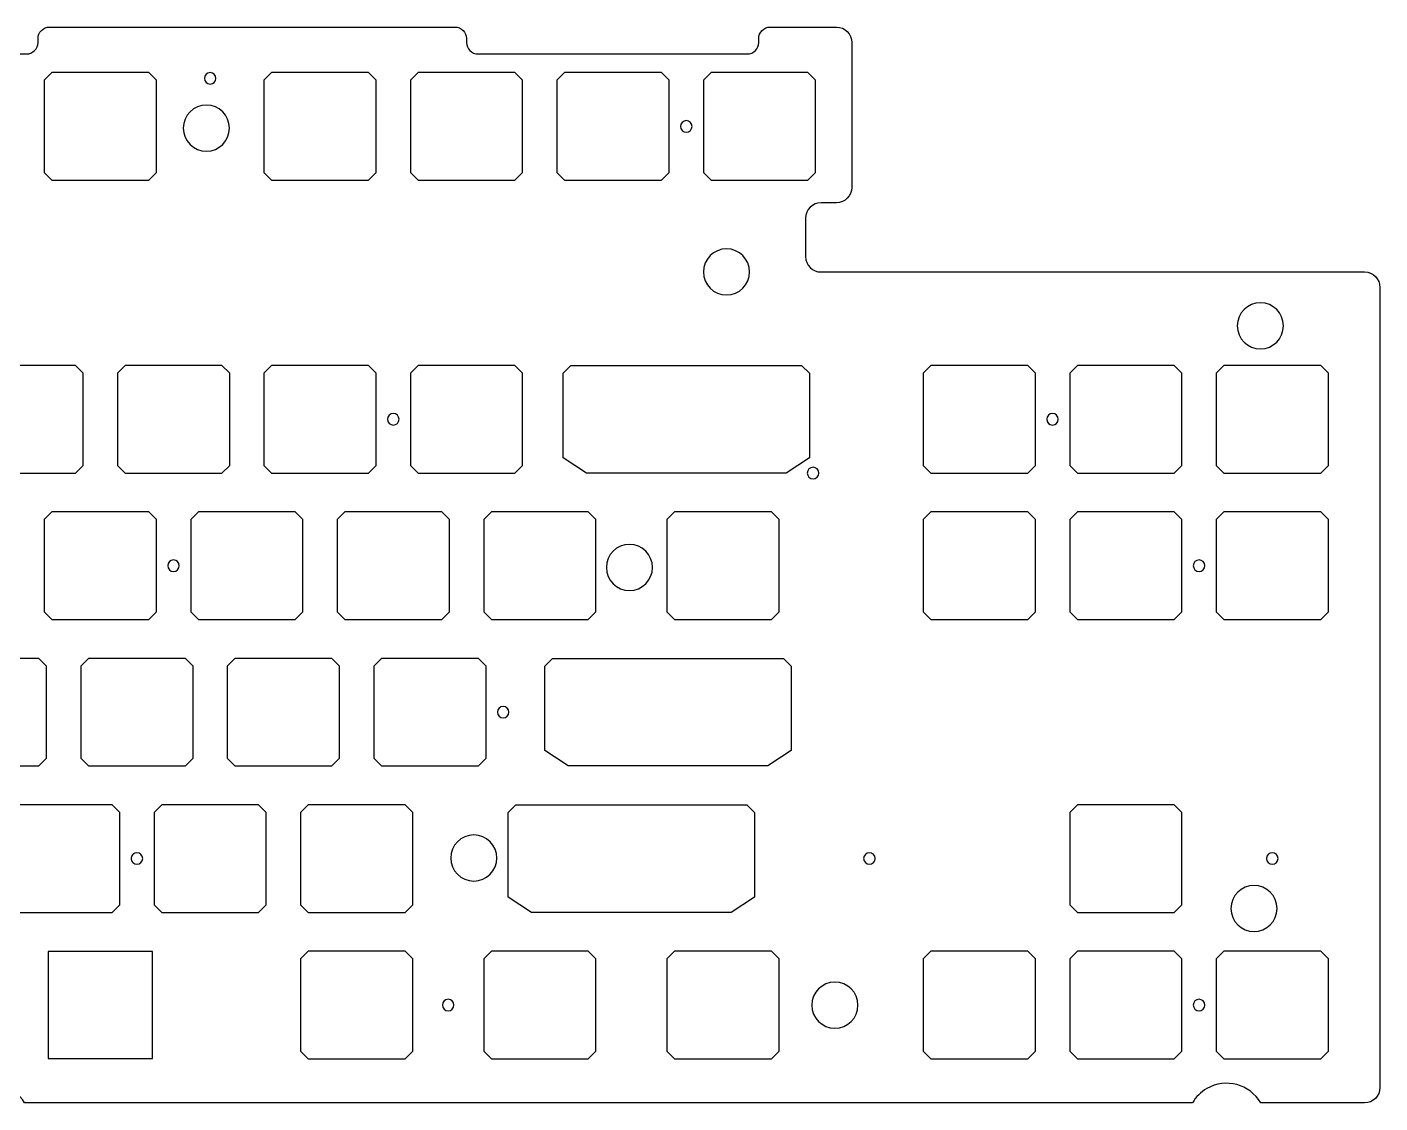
# Model space of a CAD drawing. Header units: millimetres. Extents: x -32 to 329, y -175 to -35.
# Drawn here: x 153.2 to 329.1, y -175 to -35.1 of the extents above; entities that cross this region are included whole.
import ezdxf

# ---------------------------------------------------------------- set-up
doc = ezdxf.new("R2010")
doc.units = ezdxf.units.MM
doc.header["$MEASUREMENT"] = 0
doc.layers.add('Layer 1', color=7, linetype='Continuous', lineweight=0)

# ---------------------------------------------------------------- blocks, each defined once
blk = doc.blocks.new('Block_1')
at = {"layer": 'Layer 1', "color": 7, "lineweight": 25}
blk.add_lwpolyline([(246.73, -136.24), (247.73, -137.24), (247.73, -148.24), (244.73, -150.24), (218.73, -150.24), (215.73, -148.24), (215.73, -137.24), (216.73, -136.24)], close=True, dxfattribs=at)
blk = doc.blocks.new('Block_2')
at = {"layer": 'Layer 1', "color": 7, "lineweight": 25}
blk.add_lwpolyline([(251.5, -117.19), (252.5, -118.19), (252.5, -129.19), (249.5, -131.19), (223.5, -131.19), (220.5, -129.19), (220.5, -118.19), (221.5, -117.19)], close=True, dxfattribs=at)
blk = doc.blocks.new('Block_3')
at = {"layer": 'Layer 1', "color": 7, "lineweight": 25}
blk.add_lwpolyline([(253.88, -79.09), (254.88, -80.09), (254.88, -91.09), (251.88, -93.09), (225.88, -93.09), (222.88, -91.09), (222.88, -80.09), (223.88, -79.09)], close=True, dxfattribs=at)
blk = doc.blocks.new('Block_0')
at = {"layer": 'Layer 1', "color": 7, "lineweight": 25}
blk.add_lwpolyline([(169.48, -155.34), (155.88, -155.34), (155.88, -169.24), (169.48, -169.24)], close=True, dxfattribs=at)
for points, knots in [([(327.08, -66.93), (327.08, -66.93), (256.4, -66.93), (256.4, -66.93), (255.3, -66.93), (254.4, -66.03), (254.4, -64.93), (254.4, -64.93), (254.4, -59.92), (254.4, -59.92), (254.4, -58.82), (255.3, -57.92), (256.4, -57.92), (256.4, -57.92), (258.4, -57.92), (258.4, -57.92), (259.51, -57.92), (260.4, -57.03), (260.4, -55.93), (260.4, -55.93), (260.4, -37.07), (260.4, -37.07), (260.4, -35.96), (259.51, -35.07), (258.4, -35.07), (258.4, -35.07), (249.8, -35.07), (249.8, -35.07), (248.97, -35.07), (248.3, -35.74), (248.3, -36.57), (248.3, -36.57), (248.3, -37.07), (248.3, -37.07), (248.3, -37.89), (247.63, -38.57), (246.8, -38.57), (246.8, -38.57), (211.8, -38.57), (211.8, -38.57), (210.97, -38.57), (210.3, -37.89), (210.3, -37.07), (210.3, -37.07), (210.3, -36.57), (210.3, -36.57), (210.3, -35.74), (209.63, -35.07), (208.8, -35.07), (208.8, -35.07), (156.08, -35.07), (156.08, -35.07), (155.25, -35.07), (154.58, -35.74), (154.58, -36.57), (154.58, -36.57), (154.58, -37.07), (154.58, -37.07), (154.58, -37.89), (153.9, -38.57), (153.08, -38.57), (153.08, -38.57), (126.08, -38.57), (126.08, -38.57), (125.25, -38.57), (124.58, -37.89), (124.58, -37.07), (124.58, -37.07), (124.58, -36.57), (124.58, -36.57), (124.58, -35.74), (123.9, -35.07), (123.08, -35.07), (123.08, -35.07), (-30.3, -35.07), (-30.3, -35.07), (-31.4, -35.07), (-32.3, -35.96), (-32.3, -37.07), (-32.3, -37.07), (-32.3, -173.02), (-32.3, -173.02), (-32.3, -174.13), (-31.4, -175.02), (-30.3, -175.02), (-30.3, -175.02), (-16.79, -175.02), (-16.79, -175.02), (-16.34, -174.24), (-15.69, -173.6), (-14.91, -173.15), (-12.47, -171.73), (-9.33, -172.57), (-7.92, -175.02), (-7.92, -175.02), (143.95, -175.02), (143.95, -175.02), (144.4, -174.24), (145.05, -173.59), (145.83, -173.15), (148.28, -171.73), (151.41, -172.57), (152.83, -175.02), (152.83, -175.02), (304.7, -175.02), (304.7, -175.02), (305.14, -174.24), (305.79, -173.59), (306.57, -173.15), (309.02, -171.73), (312.16, -172.57), (313.57, -175.02), (313.57, -175.02), (327.08, -175.02), (327.08, -175.02), (328.18, -175.02), (329.08, -174.13), (329.08, -173.02), (329.08, -173.02), (329.08, -68.93), (329.08, -68.93), (329.08, -67.82), (328.18, -66.93), (327.08, -66.93)], [0, 0, 0, 0, 1, 1, 1, 2, 2, 2, 3, 3, 3, 4, 4, 4, 5, 5, 5, 6, 6, 6, 7, 7, 7, 8, 8, 8, 9, 9, 9, 10, 10, 10, 11, 11, 11, 12, 12, 12, 13, 13, 13, 14, 14, 14, 15, 15, 15, 16, 16, 16, 17, 17, 17, 18, 18, 18, 19, 19, 19, 20, 20, 20, 21, 21, 21, 22, 22, 22, 23, 23, 23, 24, 24, 24, 25, 25, 25, 26, 26, 26, 27, 27, 27, 28, 28, 28, 29, 29, 29, 30, 30, 30, 31, 31, 31, 32, 32, 32, 33, 33, 33, 34, 34, 34, 35, 35, 35, 36, 36, 36, 37, 37, 37, 38, 38, 38, 39, 39, 39, 40, 40, 40, 41, 41, 41, 41]), ([(155.38, -41.99), (155.38, -41.99), (156.38, -40.99), (156.38, -40.99), (156.38, -40.99), (168.98, -40.99), (168.98, -40.99), (168.98, -40.99), (169.98, -41.99), (169.98, -41.99), (169.98, -41.99), (169.98, -53.99), (169.98, -53.99), (169.98, -53.99), (168.98, -54.99), (168.98, -54.99), (168.98, -54.99), (156.38, -54.99), (156.38, -54.99), (156.38, -54.99), (155.38, -53.99), (155.38, -53.99), (155.38, -53.99), (155.38, -41.99), (155.38, -41.99)], [0, 0, 0, 0, 1, 1, 1, 2, 2, 2, 3, 3, 3, 4, 4, 4, 5, 5, 5, 6, 6, 6, 7, 7, 7, 8, 8, 8, 8]), ([(176.97, -40.99), (177.38, -40.99), (177.72, -41.33), (177.72, -41.74), (177.72, -42.15), (177.38, -42.49), (176.97, -42.49), (176.55, -42.49), (176.22, -42.15), (176.22, -41.74), (176.22, -41.33), (176.55, -40.99), (176.97, -40.99)], [0, 0, 0, 0, 1, 1, 1, 2, 2, 2, 3, 3, 3, 4, 4, 4, 4]), ([(183.95, -41.99), (183.95, -41.99), (184.95, -40.99), (184.95, -40.99), (184.95, -40.99), (197.55, -40.99), (197.55, -40.99), (197.55, -40.99), (198.55, -41.99), (198.55, -41.99), (198.55, -41.99), (198.55, -53.99), (198.55, -53.99), (198.55, -53.99), (197.55, -54.99), (197.55, -54.99), (197.55, -54.99), (184.95, -54.99), (184.95, -54.99), (184.95, -54.99), (183.95, -53.99), (183.95, -53.99), (183.95, -53.99), (183.95, -41.99), (183.95, -41.99)], [0, 0, 0, 0, 1, 1, 1, 2, 2, 2, 3, 3, 3, 4, 4, 4, 5, 5, 5, 6, 6, 6, 7, 7, 7, 8, 8, 8, 8]), ([(203, -41.99), (203, -41.99), (204, -40.99), (204, -40.99), (204, -40.99), (216.6, -40.99), (216.6, -40.99), (216.6, -40.99), (217.6, -41.99), (217.6, -41.99), (217.6, -41.99), (217.6, -53.99), (217.6, -53.99), (217.6, -53.99), (216.6, -54.99), (216.6, -54.99), (216.6, -54.99), (204, -54.99), (204, -54.99), (204, -54.99), (203, -53.99), (203, -53.99), (203, -53.99), (203, -41.99), (203, -41.99)], [0, 0, 0, 0, 1, 1, 1, 2, 2, 2, 3, 3, 3, 4, 4, 4, 5, 5, 5, 6, 6, 6, 7, 7, 7, 8, 8, 8, 8]), ([(222.05, -41.99), (222.05, -41.99), (223.05, -40.99), (223.05, -40.99), (223.05, -40.99), (235.65, -40.99), (235.65, -40.99), (235.65, -40.99), (236.65, -41.99), (236.65, -41.99), (236.65, -41.99), (236.65, -53.99), (236.65, -53.99), (236.65, -53.99), (235.65, -54.99), (235.65, -54.99), (235.65, -54.99), (223.05, -54.99), (223.05, -54.99), (223.05, -54.99), (222.05, -53.99), (222.05, -53.99), (222.05, -53.99), (222.05, -41.99), (222.05, -41.99)], [0, 0, 0, 0, 1, 1, 1, 2, 2, 2, 3, 3, 3, 4, 4, 4, 5, 5, 5, 6, 6, 6, 7, 7, 7, 8, 8, 8, 8]), ([(241.1, -41.99), (241.1, -41.99), (242.1, -40.99), (242.1, -40.99), (242.1, -40.99), (254.7, -40.99), (254.7, -40.99), (254.7, -40.99), (255.7, -41.99), (255.7, -41.99), (255.7, -41.99), (255.7, -53.99), (255.7, -53.99), (255.7, -53.99), (254.7, -54.99), (254.7, -54.99), (254.7, -54.99), (242.1, -54.99), (242.1, -54.99), (242.1, -54.99), (241.1, -53.99), (241.1, -53.99), (241.1, -53.99), (241.1, -41.99), (241.1, -41.99)], [0, 0, 0, 0, 1, 1, 1, 2, 2, 2, 3, 3, 3, 4, 4, 4, 5, 5, 5, 6, 6, 6, 7, 7, 7, 8, 8, 8, 8]), ([(176.47, -45.21), (178.13, -45.21), (179.47, -46.55), (179.47, -48.21), (179.47, -49.87), (178.13, -51.21), (176.47, -51.21), (174.81, -51.21), (173.47, -49.87), (173.47, -48.21), (173.47, -46.55), (174.81, -45.21), (176.47, -45.21)], [0, 0, 0, 0, 1, 1, 1, 2, 2, 2, 3, 3, 3, 4, 4, 4, 4]), ([(238.88, -47.24), (239.29, -47.24), (239.63, -47.58), (239.63, -47.99), (239.63, -48.4), (239.29, -48.74), (238.88, -48.74), (238.46, -48.74), (238.13, -48.4), (238.13, -47.99), (238.13, -47.58), (238.46, -47.24), (238.88, -47.24)], [0, 0, 0, 0, 1, 1, 1, 2, 2, 2, 3, 3, 3, 4, 4, 4, 4]), ([(247.11, -66.93), (247.11, -68.58), (245.76, -69.92), (244.11, -69.92), (242.45, -69.92), (241.11, -68.58), (241.11, -66.93), (241.11, -65.27), (242.45, -63.92), (244.11, -63.92), (245.76, -63.92), (247.11, -65.27), (247.11, -66.93)], [0, 0, 0, 0, 1, 1, 1, 2, 2, 2, 3, 3, 3, 4, 4, 4, 4]), ([(313.53, -70.93), (315.18, -70.93), (316.53, -72.28), (316.53, -73.93), (316.53, -75.59), (315.18, -76.93), (313.53, -76.93), (311.87, -76.93), (310.53, -75.59), (310.53, -73.93), (310.53, -72.28), (311.87, -70.93), (313.53, -70.93)], [0, 0, 0, 0, 1, 1, 1, 2, 2, 2, 3, 3, 3, 4, 4, 4, 4]), ([(159.45, -79.09), (159.45, -79.09), (160.45, -80.09), (160.45, -80.09), (160.45, -80.09), (160.45, -92.09), (160.45, -92.09), (160.45, -92.09), (159.45, -93.09), (159.45, -93.09), (159.45, -93.09), (146.85, -93.09), (146.85, -93.09), (146.85, -93.09), (145.85, -92.09), (145.85, -92.09), (145.85, -92.09), (145.85, -80.09), (145.85, -80.09), (145.85, -80.09), (146.85, -79.09), (146.85, -79.09), (146.85, -79.09), (159.45, -79.09), (159.45, -79.09)], [0, 0, 0, 0, 1, 1, 1, 2, 2, 2, 3, 3, 3, 4, 4, 4, 5, 5, 5, 6, 6, 6, 7, 7, 7, 8, 8, 8, 8]), ([(179.5, -92.09), (179.5, -92.09), (178.5, -93.09), (178.5, -93.09), (178.5, -93.09), (165.9, -93.09), (165.9, -93.09), (165.9, -93.09), (164.9, -92.09), (164.9, -92.09), (164.9, -92.09), (164.9, -80.09), (164.9, -80.09), (164.9, -80.09), (165.9, -79.09), (165.9, -79.09), (165.9, -79.09), (178.5, -79.09), (178.5, -79.09), (178.5, -79.09), (179.5, -80.09), (179.5, -80.09), (179.5, -80.09), (179.5, -92.09), (179.5, -92.09)], [0, 0, 0, 0, 1, 1, 1, 2, 2, 2, 3, 3, 3, 4, 4, 4, 5, 5, 5, 6, 6, 6, 7, 7, 7, 8, 8, 8, 8]), ([(183.95, -80.09), (183.95, -80.09), (184.95, -79.09), (184.95, -79.09), (184.95, -79.09), (197.55, -79.09), (197.55, -79.09), (197.55, -79.09), (198.55, -80.09), (198.55, -80.09), (198.55, -80.09), (198.55, -92.09), (198.55, -92.09), (198.55, -92.09), (197.55, -93.09), (197.55, -93.09), (197.55, -93.09), (184.95, -93.09), (184.95, -93.09), (184.95, -93.09), (183.95, -92.09), (183.95, -92.09), (183.95, -92.09), (183.95, -80.09), (183.95, -80.09)], [0, 0, 0, 0, 1, 1, 1, 2, 2, 2, 3, 3, 3, 4, 4, 4, 5, 5, 5, 6, 6, 6, 7, 7, 7, 8, 8, 8, 8]), ([(203, -80.09), (203, -80.09), (204, -79.09), (204, -79.09), (204, -79.09), (216.6, -79.09), (216.6, -79.09), (216.6, -79.09), (217.6, -80.09), (217.6, -80.09), (217.6, -80.09), (217.6, -92.09), (217.6, -92.09), (217.6, -92.09), (216.6, -93.09), (216.6, -93.09), (216.6, -93.09), (204, -93.09), (204, -93.09), (204, -93.09), (203, -92.09), (203, -92.09), (203, -92.09), (203, -80.09), (203, -80.09)], [0, 0, 0, 0, 1, 1, 1, 2, 2, 2, 3, 3, 3, 4, 4, 4, 5, 5, 5, 6, 6, 6, 7, 7, 7, 8, 8, 8, 8]), ([(284.28, -92.09), (284.28, -92.09), (283.28, -93.08), (283.28, -93.08), (283.28, -93.08), (270.68, -93.08), (270.68, -93.08), (270.68, -93.08), (269.68, -92.09), (269.68, -92.09), (269.68, -92.09), (269.68, -80.08), (269.68, -80.08), (269.68, -80.08), (270.68, -79.08), (270.68, -79.08), (270.68, -79.08), (283.28, -79.08), (283.28, -79.08), (283.28, -79.08), (284.28, -80.08), (284.28, -80.08), (284.28, -80.08), (284.28, -92.09), (284.28, -92.09)], [0, 0, 0, 0, 1, 1, 1, 2, 2, 2, 3, 3, 3, 4, 4, 4, 5, 5, 5, 6, 6, 6, 7, 7, 7, 8, 8, 8, 8]), ([(303.33, -92.09), (303.33, -92.09), (302.33, -93.08), (302.33, -93.08), (302.33, -93.08), (289.73, -93.08), (289.73, -93.08), (289.73, -93.08), (288.73, -92.09), (288.73, -92.09), (288.73, -92.09), (288.73, -80.08), (288.73, -80.08), (288.73, -80.08), (289.73, -79.08), (289.73, -79.08), (289.73, -79.08), (302.33, -79.08), (302.33, -79.08), (302.33, -79.08), (303.33, -80.08), (303.33, -80.08), (303.33, -80.08), (303.33, -92.09), (303.33, -92.09)], [0, 0, 0, 0, 1, 1, 1, 2, 2, 2, 3, 3, 3, 4, 4, 4, 5, 5, 5, 6, 6, 6, 7, 7, 7, 8, 8, 8, 8]), ([(322.38, -92.09), (322.38, -92.09), (321.38, -93.08), (321.38, -93.08), (321.38, -93.08), (308.78, -93.08), (308.78, -93.08), (308.78, -93.08), (307.78, -92.09), (307.78, -92.09), (307.78, -92.09), (307.78, -80.08), (307.78, -80.08), (307.78, -80.08), (308.78, -79.08), (308.78, -79.08), (308.78, -79.08), (321.38, -79.08), (321.38, -79.08), (321.38, -79.08), (322.38, -80.08), (322.38, -80.08), (322.38, -80.08), (322.38, -92.09), (322.38, -92.09)], [0, 0, 0, 0, 1, 1, 1, 2, 2, 2, 3, 3, 3, 4, 4, 4, 5, 5, 5, 6, 6, 6, 7, 7, 7, 8, 8, 8, 8]), ([(200.78, -85.34), (201.19, -85.34), (201.53, -85.68), (201.53, -86.09), (201.53, -86.5), (201.19, -86.84), (200.78, -86.84), (200.36, -86.84), (200.03, -86.5), (200.03, -86.09), (200.03, -85.68), (200.36, -85.34), (200.78, -85.34)], [0, 0, 0, 0, 1, 1, 1, 2, 2, 2, 3, 3, 3, 4, 4, 4, 4]), ([(286.5, -86.84), (286.09, -86.84), (285.75, -86.5), (285.75, -86.09), (285.75, -85.68), (286.09, -85.34), (286.5, -85.34), (286.92, -85.34), (287.25, -85.68), (287.25, -86.09), (287.25, -86.5), (286.92, -86.84), (286.5, -86.84)], [0, 0, 0, 0, 1, 1, 1, 2, 2, 2, 3, 3, 3, 4, 4, 4, 4]), ([(254.61, -93.08), (254.61, -92.67), (254.94, -92.33), (255.36, -92.33), (255.77, -92.33), (256.11, -92.67), (256.11, -93.08), (256.11, -93.5), (255.77, -93.83), (255.36, -93.83), (254.94, -93.83), (254.61, -93.5), (254.61, -93.08)], [0, 0, 0, 0, 1, 1, 1, 2, 2, 2, 3, 3, 3, 4, 4, 4, 4]), ([(156.38, -112.14), (156.38, -112.14), (155.38, -111.14), (155.38, -111.14), (155.38, -111.14), (155.38, -99.14), (155.38, -99.14), (155.38, -99.14), (156.38, -98.14), (156.38, -98.14), (156.38, -98.14), (168.98, -98.14), (168.98, -98.14), (168.98, -98.14), (169.98, -99.14), (169.98, -99.14), (169.98, -99.14), (169.98, -111.14), (169.98, -111.14), (169.98, -111.14), (168.98, -112.14), (168.98, -112.14), (168.98, -112.14), (156.38, -112.14), (156.38, -112.14)], [0, 0, 0, 0, 1, 1, 1, 2, 2, 2, 3, 3, 3, 4, 4, 4, 5, 5, 5, 6, 6, 6, 7, 7, 7, 8, 8, 8, 8]), ([(174.43, -111.14), (174.43, -111.14), (174.43, -99.14), (174.43, -99.14), (174.43, -99.14), (175.43, -98.14), (175.43, -98.14), (175.43, -98.14), (188.03, -98.14), (188.03, -98.14), (188.03, -98.14), (189.03, -99.14), (189.03, -99.14), (189.03, -99.14), (189.03, -111.14), (189.03, -111.14), (189.03, -111.14), (188.03, -112.14), (188.03, -112.14), (188.03, -112.14), (175.43, -112.14), (175.43, -112.14), (175.43, -112.14), (174.43, -111.14), (174.43, -111.14)], [0, 0, 0, 0, 1, 1, 1, 2, 2, 2, 3, 3, 3, 4, 4, 4, 5, 5, 5, 6, 6, 6, 7, 7, 7, 8, 8, 8, 8]), ([(193.48, -111.14), (193.48, -111.14), (193.48, -99.14), (193.48, -99.14), (193.48, -99.14), (194.48, -98.14), (194.48, -98.14), (194.48, -98.14), (207.08, -98.14), (207.08, -98.14), (207.08, -98.14), (208.08, -99.14), (208.08, -99.14), (208.08, -99.14), (208.08, -111.14), (208.08, -111.14), (208.08, -111.14), (207.08, -112.14), (207.08, -112.14), (207.08, -112.14), (194.48, -112.14), (194.48, -112.14), (194.48, -112.14), (193.48, -111.14), (193.48, -111.14)], [0, 0, 0, 0, 1, 1, 1, 2, 2, 2, 3, 3, 3, 4, 4, 4, 5, 5, 5, 6, 6, 6, 7, 7, 7, 8, 8, 8, 8]), ([(213.53, -112.14), (213.53, -112.14), (212.53, -111.14), (212.53, -111.14), (212.53, -111.14), (212.53, -99.14), (212.53, -99.14), (212.53, -99.14), (213.53, -98.14), (213.53, -98.14), (213.53, -98.14), (226.13, -98.14), (226.13, -98.14), (226.13, -98.14), (227.13, -99.14), (227.13, -99.14), (227.13, -99.14), (227.13, -111.14), (227.13, -111.14), (227.13, -111.14), (226.13, -112.14), (226.13, -112.14), (226.13, -112.14), (213.53, -112.14), (213.53, -112.14)], [0, 0, 0, 0, 1, 1, 1, 2, 2, 2, 3, 3, 3, 4, 4, 4, 5, 5, 5, 6, 6, 6, 7, 7, 7, 8, 8, 8, 8]), ([(236.34, -111.14), (236.34, -111.14), (236.34, -99.14), (236.34, -99.14), (236.34, -99.14), (237.34, -98.14), (237.34, -98.14), (237.34, -98.14), (249.94, -98.14), (249.94, -98.14), (249.94, -98.14), (250.94, -99.14), (250.94, -99.14), (250.94, -99.14), (250.94, -111.14), (250.94, -111.14), (250.94, -111.14), (249.94, -112.14), (249.94, -112.14), (249.94, -112.14), (237.34, -112.14), (237.34, -112.14), (237.34, -112.14), (236.34, -111.14), (236.34, -111.14)], [0, 0, 0, 0, 1, 1, 1, 2, 2, 2, 3, 3, 3, 4, 4, 4, 5, 5, 5, 6, 6, 6, 7, 7, 7, 8, 8, 8, 8]), ([(284.28, -111.14), (284.28, -111.14), (283.28, -112.14), (283.28, -112.14), (283.28, -112.14), (270.68, -112.14), (270.68, -112.14), (270.68, -112.14), (269.68, -111.14), (269.68, -111.14), (269.68, -111.14), (269.68, -99.14), (269.68, -99.14), (269.68, -99.14), (270.68, -98.14), (270.68, -98.14), (270.68, -98.14), (283.28, -98.14), (283.28, -98.14), (283.28, -98.14), (284.28, -99.14), (284.28, -99.14), (284.28, -99.14), (284.28, -111.14), (284.28, -111.14)], [0, 0, 0, 0, 1, 1, 1, 2, 2, 2, 3, 3, 3, 4, 4, 4, 5, 5, 5, 6, 6, 6, 7, 7, 7, 8, 8, 8, 8]), ([(303.33, -111.14), (303.33, -111.14), (302.33, -112.14), (302.33, -112.14), (302.33, -112.14), (289.73, -112.14), (289.73, -112.14), (289.73, -112.14), (288.73, -111.14), (288.73, -111.14), (288.73, -111.14), (288.73, -99.14), (288.73, -99.14), (288.73, -99.14), (289.73, -98.14), (289.73, -98.14), (289.73, -98.14), (302.33, -98.14), (302.33, -98.14), (302.33, -98.14), (303.33, -99.14), (303.33, -99.14), (303.33, -99.14), (303.33, -111.14), (303.33, -111.14)], [0, 0, 0, 0, 1, 1, 1, 2, 2, 2, 3, 3, 3, 4, 4, 4, 5, 5, 5, 6, 6, 6, 7, 7, 7, 8, 8, 8, 8]), ([(322.38, -111.14), (322.38, -111.14), (321.38, -112.14), (321.38, -112.14), (321.38, -112.14), (308.78, -112.14), (308.78, -112.14), (308.78, -112.14), (307.78, -111.14), (307.78, -111.14), (307.78, -111.14), (307.78, -99.14), (307.78, -99.14), (307.78, -99.14), (308.78, -98.14), (308.78, -98.14), (308.78, -98.14), (321.38, -98.14), (321.38, -98.14), (321.38, -98.14), (322.38, -99.14), (322.38, -99.14), (322.38, -99.14), (322.38, -111.14), (322.38, -111.14)], [0, 0, 0, 0, 1, 1, 1, 2, 2, 2, 3, 3, 3, 4, 4, 4, 5, 5, 5, 6, 6, 6, 7, 7, 7, 8, 8, 8, 8]), ([(228.48, -105.36), (228.48, -103.7), (229.82, -102.36), (231.48, -102.36), (233.14, -102.36), (234.48, -103.7), (234.48, -105.36), (234.48, -107.02), (233.14, -108.36), (231.48, -108.36), (229.82, -108.36), (228.48, -107.02), (228.48, -105.36)], [0, 0, 0, 0, 1, 1, 1, 2, 2, 2, 3, 3, 3, 4, 4, 4, 4]), ([(171.45, -105.14), (171.45, -104.73), (171.79, -104.39), (172.2, -104.39), (172.62, -104.39), (172.95, -104.73), (172.95, -105.14), (172.95, -105.55), (172.62, -105.89), (172.2, -105.89), (171.79, -105.89), (171.45, -105.55), (171.45, -105.14)], [0, 0, 0, 0, 1, 1, 1, 2, 2, 2, 3, 3, 3, 4, 4, 4, 4]), ([(305.55, -105.89), (305.14, -105.89), (304.8, -105.55), (304.8, -105.14), (304.8, -104.73), (305.14, -104.39), (305.55, -104.39), (305.97, -104.39), (306.3, -104.73), (306.3, -105.14), (306.3, -105.55), (305.97, -105.89), (305.55, -105.89)], [0, 0, 0, 0, 1, 1, 1, 2, 2, 2, 3, 3, 3, 4, 4, 4, 4]), ([(142.09, -131.19), (142.09, -131.19), (141.09, -130.19), (141.09, -130.19), (141.09, -130.19), (141.09, -118.19), (141.09, -118.19), (141.09, -118.19), (142.09, -117.19), (142.09, -117.19), (142.09, -117.19), (154.69, -117.19), (154.69, -117.19), (154.69, -117.19), (155.69, -118.19), (155.69, -118.19), (155.69, -118.19), (155.69, -130.19), (155.69, -130.19), (155.69, -130.19), (154.69, -131.19), (154.69, -131.19), (154.69, -131.19), (142.09, -131.19), (142.09, -131.19)], [0, 0, 0, 0, 1, 1, 1, 2, 2, 2, 3, 3, 3, 4, 4, 4, 5, 5, 5, 6, 6, 6, 7, 7, 7, 8, 8, 8, 8]), ([(161.14, -131.19), (161.14, -131.19), (160.14, -130.19), (160.14, -130.19), (160.14, -130.19), (160.14, -118.19), (160.14, -118.19), (160.14, -118.19), (161.14, -117.19), (161.14, -117.19), (161.14, -117.19), (173.74, -117.19), (173.74, -117.19), (173.74, -117.19), (174.74, -118.19), (174.74, -118.19), (174.74, -118.19), (174.74, -130.19), (174.74, -130.19), (174.74, -130.19), (173.74, -131.19), (173.74, -131.19), (173.74, -131.19), (161.14, -131.19), (161.14, -131.19)], [0, 0, 0, 0, 1, 1, 1, 2, 2, 2, 3, 3, 3, 4, 4, 4, 5, 5, 5, 6, 6, 6, 7, 7, 7, 8, 8, 8, 8]), ([(179.19, -118.19), (179.19, -118.19), (180.19, -117.19), (180.19, -117.19), (180.19, -117.19), (192.79, -117.19), (192.79, -117.19), (192.79, -117.19), (193.79, -118.19), (193.79, -118.19), (193.79, -118.19), (193.79, -130.19), (193.79, -130.19), (193.79, -130.19), (192.79, -131.19), (192.79, -131.19), (192.79, -131.19), (180.19, -131.19), (180.19, -131.19), (180.19, -131.19), (179.19, -130.19), (179.19, -130.19), (179.19, -130.19), (179.19, -118.19), (179.19, -118.19)], [0, 0, 0, 0, 1, 1, 1, 2, 2, 2, 3, 3, 3, 4, 4, 4, 5, 5, 5, 6, 6, 6, 7, 7, 7, 8, 8, 8, 8]), ([(199.24, -131.19), (199.24, -131.19), (198.24, -130.19), (198.24, -130.19), (198.24, -130.19), (198.24, -118.19), (198.24, -118.19), (198.24, -118.19), (199.24, -117.19), (199.24, -117.19), (199.24, -117.19), (211.84, -117.19), (211.84, -117.19), (211.84, -117.19), (212.84, -118.19), (212.84, -118.19), (212.84, -118.19), (212.84, -130.19), (212.84, -130.19), (212.84, -130.19), (211.84, -131.19), (211.84, -131.19), (211.84, -131.19), (199.24, -131.19), (199.24, -131.19)], [0, 0, 0, 0, 1, 1, 1, 2, 2, 2, 3, 3, 3, 4, 4, 4, 5, 5, 5, 6, 6, 6, 7, 7, 7, 8, 8, 8, 8]), ([(215.07, -124.94), (214.65, -124.94), (214.31, -124.6), (214.31, -124.19), (214.31, -123.78), (214.65, -123.44), (215.07, -123.44), (215.48, -123.44), (215.81, -123.78), (215.81, -124.19), (215.81, -124.6), (215.48, -124.94), (215.07, -124.94)], [0, 0, 0, 0, 1, 1, 1, 2, 2, 2, 3, 3, 3, 4, 4, 4, 4]), ([(165.21, -149.24), (165.21, -149.24), (164.22, -150.23), (164.22, -150.23), (164.22, -150.23), (151.62, -150.23), (151.62, -150.23), (151.62, -150.23), (150.62, -149.24), (150.62, -149.24), (150.62, -149.24), (150.62, -137.24), (150.62, -137.24), (150.62, -137.24), (151.62, -136.24), (151.62, -136.24), (151.62, -136.24), (164.22, -136.24), (164.22, -136.24), (164.22, -136.24), (165.21, -137.24), (165.21, -137.24), (165.21, -137.24), (165.21, -149.24), (165.21, -149.24)], [0, 0, 0, 0, 1, 1, 1, 2, 2, 2, 3, 3, 3, 4, 4, 4, 5, 5, 5, 6, 6, 6, 7, 7, 7, 8, 8, 8, 8]), ([(184.26, -149.24), (184.26, -149.24), (183.27, -150.23), (183.27, -150.23), (183.27, -150.23), (170.67, -150.23), (170.67, -150.23), (170.67, -150.23), (169.67, -149.24), (169.67, -149.24), (169.67, -149.24), (169.67, -137.24), (169.67, -137.24), (169.67, -137.24), (170.67, -136.24), (170.67, -136.24), (170.67, -136.24), (183.27, -136.24), (183.27, -136.24), (183.27, -136.24), (184.26, -137.24), (184.26, -137.24), (184.26, -137.24), (184.26, -149.24), (184.26, -149.24)], [0, 0, 0, 0, 1, 1, 1, 2, 2, 2, 3, 3, 3, 4, 4, 4, 5, 5, 5, 6, 6, 6, 7, 7, 7, 8, 8, 8, 8]), ([(203.31, -149.24), (203.31, -149.24), (202.32, -150.23), (202.32, -150.23), (202.32, -150.23), (189.72, -150.23), (189.72, -150.23), (189.72, -150.23), (188.72, -149.24), (188.72, -149.24), (188.72, -149.24), (188.72, -137.24), (188.72, -137.24), (188.72, -137.24), (189.72, -136.24), (189.72, -136.24), (189.72, -136.24), (202.32, -136.24), (202.32, -136.24), (202.32, -136.24), (203.31, -137.24), (203.31, -137.24), (203.31, -137.24), (203.31, -149.24), (203.31, -149.24)], [0, 0, 0, 0, 1, 1, 1, 2, 2, 2, 3, 3, 3, 4, 4, 4, 5, 5, 5, 6, 6, 6, 7, 7, 7, 8, 8, 8, 8]), ([(303.33, -149.24), (303.33, -149.24), (302.33, -150.23), (302.33, -150.23), (302.33, -150.23), (289.73, -150.23), (289.73, -150.23), (289.73, -150.23), (288.73, -149.24), (288.73, -149.24), (288.73, -149.24), (288.73, -137.23), (288.73, -137.23), (288.73, -137.23), (289.73, -136.23), (289.73, -136.23), (289.73, -136.23), (302.33, -136.23), (302.33, -136.23), (302.33, -136.23), (303.33, -137.23), (303.33, -137.23), (303.33, -137.23), (303.33, -149.24), (303.33, -149.24)], [0, 0, 0, 0, 1, 1, 1, 2, 2, 2, 3, 3, 3, 4, 4, 4, 5, 5, 5, 6, 6, 6, 7, 7, 7, 8, 8, 8, 8]), ([(208.24, -143.16), (208.24, -141.5), (209.58, -140.16), (211.24, -140.16), (212.89, -140.16), (214.24, -141.5), (214.24, -143.16), (214.24, -144.82), (212.89, -146.16), (211.24, -146.16), (209.58, -146.16), (208.24, -144.82), (208.24, -143.16)], [0, 0, 0, 0, 1, 1, 1, 2, 2, 2, 3, 3, 3, 4, 4, 4, 4]), ([(168.19, -143.23), (168.19, -143.65), (167.85, -143.98), (167.44, -143.98), (167.03, -143.98), (166.69, -143.65), (166.69, -143.23), (166.69, -142.82), (167.03, -142.48), (167.44, -142.48), (167.85, -142.48), (168.19, -142.82), (168.19, -143.23)], [0, 0, 0, 0, 1, 1, 1, 2, 2, 2, 3, 3, 3, 4, 4, 4, 4]), ([(262.69, -143.98), (262.28, -143.98), (261.94, -143.65), (261.94, -143.23), (261.94, -142.82), (262.28, -142.48), (262.69, -142.48), (263.1, -142.48), (263.44, -142.82), (263.44, -143.23), (263.44, -143.65), (263.1, -143.98), (262.69, -143.98)], [0, 0, 0, 0, 1, 1, 1, 2, 2, 2, 3, 3, 3, 4, 4, 4, 4]), ([(314.33, -143.23), (314.33, -142.82), (314.66, -142.48), (315.08, -142.48), (315.49, -142.48), (315.83, -142.82), (315.83, -143.23), (315.83, -143.65), (315.49, -143.98), (315.08, -143.98), (314.66, -143.98), (314.33, -143.65), (314.33, -143.23)], [0, 0, 0, 0, 1, 1, 1, 2, 2, 2, 3, 3, 3, 4, 4, 4, 4]), ([(315.7, -149.73), (315.7, -151.39), (314.36, -152.73), (312.7, -152.73), (311.05, -152.73), (309.7, -151.39), (309.7, -149.73), (309.7, -148.07), (311.05, -146.73), (312.7, -146.73), (314.36, -146.73), (315.7, -148.07), (315.7, -149.73)], [0, 0, 0, 0, 1, 1, 1, 2, 2, 2, 3, 3, 3, 4, 4, 4, 4]), ([(203.31, -168.29), (203.31, -168.29), (202.32, -169.29), (202.32, -169.29), (202.32, -169.29), (189.72, -169.29), (189.72, -169.29), (189.72, -169.29), (188.72, -168.29), (188.72, -168.29), (188.72, -168.29), (188.72, -156.29), (188.72, -156.29), (188.72, -156.29), (189.72, -155.3), (189.72, -155.3), (189.72, -155.3), (202.32, -155.3), (202.32, -155.3), (202.32, -155.3), (203.31, -156.29), (203.31, -156.29), (203.31, -156.29), (203.31, -168.29), (203.31, -168.29)], [0, 0, 0, 0, 1, 1, 1, 2, 2, 2, 3, 3, 3, 4, 4, 4, 5, 5, 5, 6, 6, 6, 7, 7, 7, 8, 8, 8, 8]), ([(227.12, -168.29), (227.12, -168.29), (226.13, -169.29), (226.13, -169.29), (226.13, -169.29), (213.53, -169.29), (213.53, -169.29), (213.53, -169.29), (212.53, -168.29), (212.53, -168.29), (212.53, -168.29), (212.53, -156.29), (212.53, -156.29), (212.53, -156.29), (213.53, -155.3), (213.53, -155.3), (213.53, -155.3), (226.13, -155.3), (226.13, -155.3), (226.13, -155.3), (227.12, -156.29), (227.12, -156.29), (227.12, -156.29), (227.12, -168.29), (227.12, -168.29)], [0, 0, 0, 0, 1, 1, 1, 2, 2, 2, 3, 3, 3, 4, 4, 4, 5, 5, 5, 6, 6, 6, 7, 7, 7, 8, 8, 8, 8]), ([(250.94, -168.29), (250.94, -168.29), (249.94, -169.29), (249.94, -169.29), (249.94, -169.29), (237.34, -169.29), (237.34, -169.29), (237.34, -169.29), (236.34, -168.29), (236.34, -168.29), (236.34, -168.29), (236.34, -156.29), (236.34, -156.29), (236.34, -156.29), (237.34, -155.3), (237.34, -155.3), (237.34, -155.3), (249.94, -155.3), (249.94, -155.3), (249.94, -155.3), (250.94, -156.29), (250.94, -156.29), (250.94, -156.29), (250.94, -168.29), (250.94, -168.29)], [0, 0, 0, 0, 1, 1, 1, 2, 2, 2, 3, 3, 3, 4, 4, 4, 5, 5, 5, 6, 6, 6, 7, 7, 7, 8, 8, 8, 8]), ([(284.28, -168.29), (284.28, -168.29), (283.28, -169.29), (283.28, -169.29), (283.28, -169.29), (270.68, -169.29), (270.68, -169.29), (270.68, -169.29), (269.68, -168.29), (269.68, -168.29), (269.68, -168.29), (269.68, -156.29), (269.68, -156.29), (269.68, -156.29), (270.68, -155.29), (270.68, -155.29), (270.68, -155.29), (283.28, -155.29), (283.28, -155.29), (283.28, -155.29), (284.28, -156.29), (284.28, -156.29), (284.28, -156.29), (284.28, -168.29), (284.28, -168.29)], [0, 0, 0, 0, 1, 1, 1, 2, 2, 2, 3, 3, 3, 4, 4, 4, 5, 5, 5, 6, 6, 6, 7, 7, 7, 8, 8, 8, 8]), ([(303.33, -168.29), (303.33, -168.29), (302.33, -169.29), (302.33, -169.29), (302.33, -169.29), (289.73, -169.29), (289.73, -169.29), (289.73, -169.29), (288.73, -168.29), (288.73, -168.29), (288.73, -168.29), (288.73, -156.29), (288.73, -156.29), (288.73, -156.29), (289.73, -155.29), (289.73, -155.29), (289.73, -155.29), (302.33, -155.29), (302.33, -155.29), (302.33, -155.29), (303.33, -156.29), (303.33, -156.29), (303.33, -156.29), (303.33, -168.29), (303.33, -168.29)], [0, 0, 0, 0, 1, 1, 1, 2, 2, 2, 3, 3, 3, 4, 4, 4, 5, 5, 5, 6, 6, 6, 7, 7, 7, 8, 8, 8, 8]), ([(322.38, -168.29), (322.38, -168.29), (321.38, -169.29), (321.38, -169.29), (321.38, -169.29), (308.78, -169.29), (308.78, -169.29), (308.78, -169.29), (307.78, -168.29), (307.78, -168.29), (307.78, -168.29), (307.78, -156.29), (307.78, -156.29), (307.78, -156.29), (308.78, -155.29), (308.78, -155.29), (308.78, -155.29), (321.38, -155.29), (321.38, -155.29), (321.38, -155.29), (322.38, -156.29), (322.38, -156.29), (322.38, -156.29), (322.38, -168.29), (322.38, -168.29)], [0, 0, 0, 0, 1, 1, 1, 2, 2, 2, 3, 3, 3, 4, 4, 4, 5, 5, 5, 6, 6, 6, 7, 7, 7, 8, 8, 8, 8]), ([(258.2, -165.31), (256.55, -165.31), (255.2, -163.96), (255.2, -162.31), (255.2, -160.65), (256.55, -159.31), (258.2, -159.31), (259.86, -159.31), (261.2, -160.65), (261.2, -162.31), (261.2, -163.96), (259.86, -165.31), (258.2, -165.31)], [0, 0, 0, 0, 1, 1, 1, 2, 2, 2, 3, 3, 3, 4, 4, 4, 4]), ([(207.92, -163.04), (207.51, -163.04), (207.17, -162.7), (207.17, -162.29), (207.17, -161.88), (207.51, -161.54), (207.92, -161.54), (208.33, -161.54), (208.67, -161.88), (208.67, -162.29), (208.67, -162.7), (208.33, -163.04), (207.92, -163.04)], [0, 0, 0, 0, 1, 1, 1, 2, 2, 2, 3, 3, 3, 4, 4, 4, 4]), ([(305.55, -163.04), (305.14, -163.04), (304.8, -162.7), (304.8, -162.29), (304.8, -161.88), (305.14, -161.54), (305.55, -161.54), (305.97, -161.54), (306.3, -161.88), (306.3, -162.29), (306.3, -162.7), (305.97, -163.04), (305.55, -163.04)], [0, 0, 0, 0, 1, 1, 1, 2, 2, 2, 3, 3, 3, 4, 4, 4, 4])]:
    blk.add_open_spline(points, degree=3, knots=knots, dxfattribs=at)
at = {"layer": 'Layer 1'}
for name in ['Block_3', 'Block_2', 'Block_1']:
    blk.add_blockref(name, (0, 0), dxfattribs=at)

msp = doc.modelspace()

# ---------------------------------------------------------------- block references
at = {"layer": 'Layer 1'}
msp.add_blockref('Block_0', (0, 0), dxfattribs=at)

doc.saveas('drawing.dxf')
